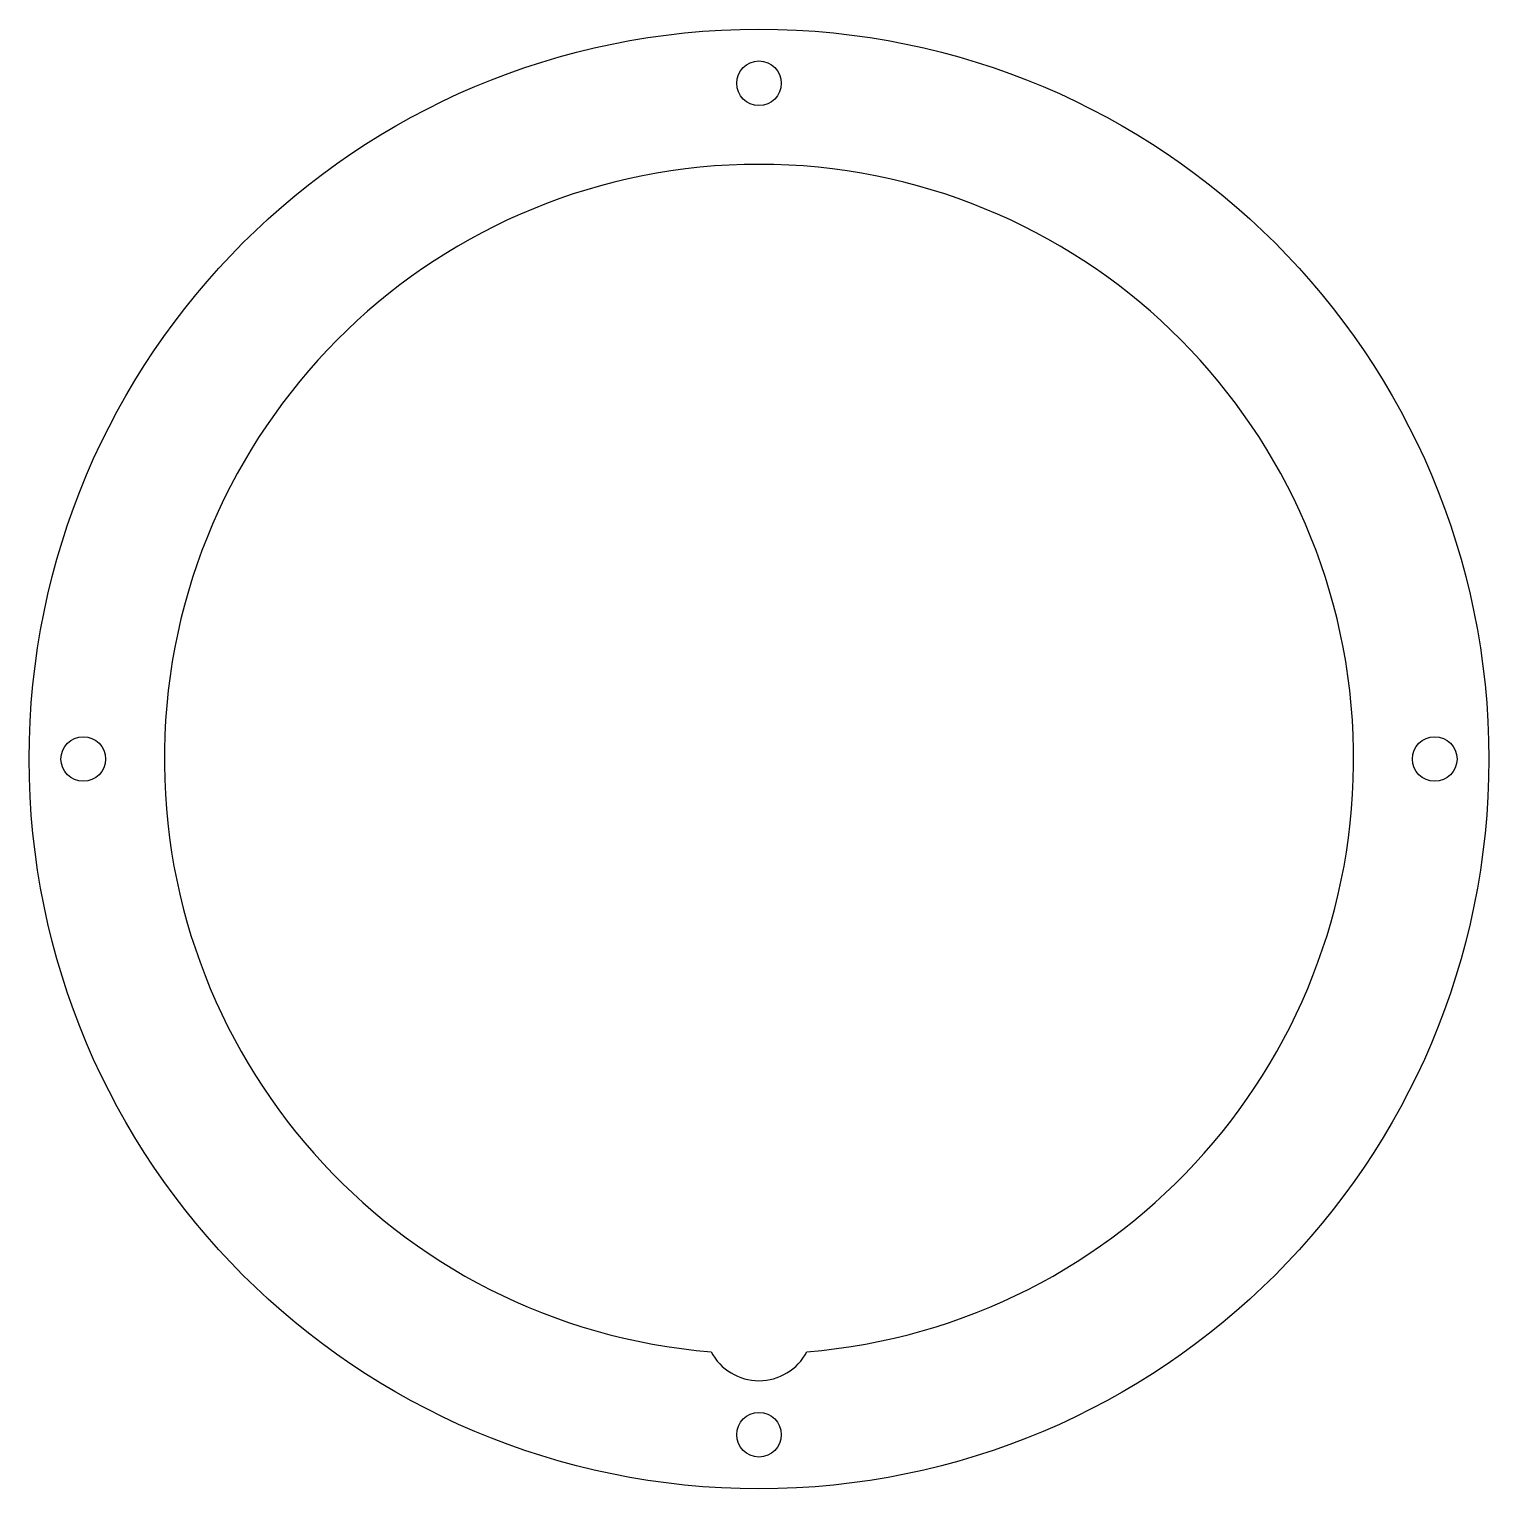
# Model space of a CAD drawing. Header units: millimetres. Extents: x 146 to 254, y -204 to -96.
import ezdxf

# ---------------------------------------------------------------- set-up
doc = ezdxf.new("R2010")
doc.units = ezdxf.units.MM
doc.layers.get('0').update_dxf_attribs({"linetype": 'CONTINUOUS'})

msp = doc.modelspace()

# ---------------------------------------------------------------- linework, layer by layer
msp.add_lwpolyline([(203.5427419336106, -193.85714285714295, 24.799193535274537), (196.4572580663894, -193.85714285714283, 0.6048583789091322)], format="xyb", close=True)
for centre, radius in [((200.00000000000043, -150.00000000000003), 53.999999999999986), ((200, -100.00000000000001), 1.6499999999999915), ((150, -150.00000000000003), 1.6499999999999915), ((249.99999999999997, -150.00000000000003), 1.6499999999999915), ((200, -200), 1.6499999999999915)]:
    msp.add_circle(centre, radius)

doc.saveas('drawing.dxf')
